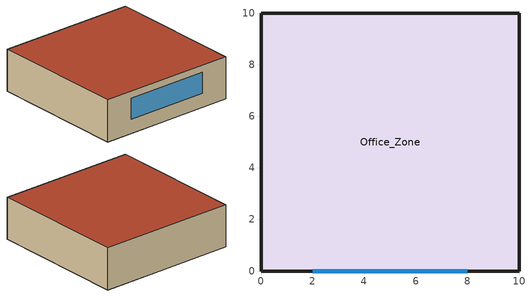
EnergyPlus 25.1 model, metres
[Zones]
Office_Zone
 floor ground (Interior_Wall): 0,0 10,0 10,10 0,10 z0
 wall outside (Exterior_Wall): 0,10 10,10 10,0 0,0 0,10 z0:3
 window (Double_Pane_Window): 8,0 2,0 z1:2.5
 roof outside (Exterior_Wall): 0,10 10,10 10,0 0,0 z3
[Building]
My_First_Building: North Axis {deg}=0; Terrain=Suburbs
[Site:Location]
CHICAGO_IL_USA_TMY3: Latitude {deg}=41.78; Longitude {deg}=-87.75; Time Zone {hr}=-6; Elevation {m}=190
[Material] Specific Heat {J/kg-K}=837
Name | Roughness | Thickness {m} | Conductivity {W/m-K} | Density {kg/m3}
Concrete_Block_20cm | MediumRough | 0.1969 | 0.94 | 1762
Gypsum_Board_13mm | Smooth | 0.0127 | 0.16 | 800
[Material:NoMass]
Insulation_R13: Roughness=Rough; Thermal Resistance {m2-K/W}=2.289; Thermal Absorptance=0.9; Solar Absorptance=0.7
[WindowMaterial:Glazing]
Clear_Glass_6mm: Optical Data Type=SpectralAverage; Thickness {m}=0.006; Solar Transmittance at Normal Incidence=0.837; Front Side Solar Reflectance at Normal Incidence=0.075; Back Side Solar Reflectance at Normal Incidence=0.075; Visible Transmittance at Normal Incidence=0.9; Front Side Visible Reflectance at Normal Incidence=0.081; Back Side Visible Reflectance at Normal Incidence=0.081
[Construction]
Exterior_Wall: Concrete_Block_20cm, Insulation_R13, Gypsum_Board_13mm
Interior_Wall: Gypsum_Board_13mm, Gypsum_Board_13mm
Double_Pane_Window: Clear_Glass_6mm
[Zone]
Office_Zone: 0, 0, 0
[People]
Office_People: Zone or ZoneList=Office_Zone; Number of People Schedule=Office_Hours; Number of People Calculation Method=People; Number of People=10; Fraction Radiant=0.3
[Lights]
Office_Lights: Zone or ZoneList=Office_Zone; Schedule=Office_Hours; Design Level Calculation Method=T  LightingLevel; Lighting Level {W}=1000; Return Air Fraction=0.2; Fraction Radiant=0.2; Fraction Visible=0.2
[ElectricEquipment]
Office_Equipment: Zone or ZoneList=Office_Zone; Schedule=Office_Hours; Design Level Calculation Method=EquipmentLevel; Design Level {W}=500; Fraction Radiant=0.3
[Schedule:TypeLimits]
On-Off: Lower Limit Value=0; Upper Limit Value=1; Numeric Type=DISCRETE
[Schedule:Compact]
Office_Hours: Through: 12/31, For: Weekdays, Until: 08:00, 0, Until: 18:00, 1, Until: 24:00, 0, For: AllOtherDays, Until: 24:00, 0
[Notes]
Materaial & Construction
